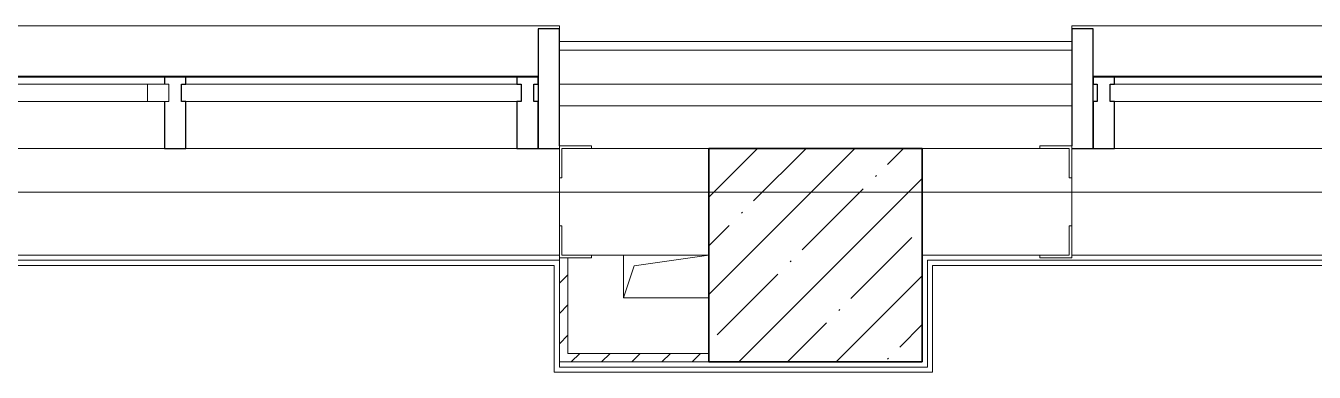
# Model space of a CAD drawing. Header units: millimetres. Extents: x 5993 to 95364, y 94667 to 143522.
# Drawn here: x 45792 to 46037.6, y 114827.5 to 114893.5 of the extents above; entities that cross this region are included whole.
import ezdxf

# ---------------------------------------------------------------- set-up
doc = ezdxf.new("R2010")
doc.units = ezdxf.units.MM
doc.linetypes.add('50_200_ШТРИХ_1Т_ш5_п1_п1_', pattern=[1400, 1000, -200, 0, -200])
doc.linetypes.add('Штрих короткий', pattern=[300, 150, -150])
for name, color, linetype, lineweight in [('0-2', 7, 'Continuous', 9), ('S-GRID-____-OTLN-1', 7, '50_200_ШТРИХ_1Т_ш5_п1_п1_', 9), ('Импосты витража', 7, 'Continuous', 9), ('Импосты витража-1', 7, 'Continuous', 25), ('Каркас_Импост', 7, 'Continuous', 13), ('Каркас_Импост-1', 7, 'Continuous', 9), ('Несущие колонны', 7, 'Continuous', 9), ('Несущие колонны-1', 7, 'Continuous', 35), ('Обобщенные модели', 7, 'Continuous', 9), ('Общие ребра', 7, 'Continuous', 9), ('Окна', 7, 'Continuous', 9), ('Остекление-1', 7, 'Continuous', 9), ('Перемычка-1', 7, 'Штрих короткий', 9), ('Стены', 7, 'Continuous', 9), ('Стены-1', 7, 'Continuous', 13)]:
    doc.layers.add(name, color=color, linetype=linetype, lineweight=lineweight)
doc.layers.add('Штриховка разреза-4', color=7, linetype='Continuous', lineweight=5, true_color=0x0080ff)

# ---------------------------------------------------------------- blocks, each defined once
blk = doc.blocks.new('Проем_Дверь_Прямоугольный - 1800х2700h_оконные проемы-25805030-АИ2_01_План напольных покрытий и плинтусов 1го этажа _Часть 2_')
at = {"layer": 'Перемычка-1'}
for p, q in [((900, 125), (-900, 125)), ((900, -125), (-900, -125))]:
    blk.add_line(p, q, dxfattribs=at)
blk = doc.blocks.new('PNS_Панель прямоугольная2 - Нр_Стекло - 40мм-26243474-АИ2_01_План напольных покрытий и плинтусов 1го этажа _Часть 2_')
at = {"layer": 'Каркас_Импост'}
for p, q in [((-397.5, 0), (-397.5, 40)), ((-397.5, 40), (-347.5, 40)), ((-347.5, 40), (-347.5, 0)), ((397.5, 40), (347.5, 40)), ((347.5, 40), (347.5, 0)), ((397.5, 0), (397.5, 40)), ((-347.5, 0), (-397.5, 0)), ((347.5, 0), (397.5, 0))]:
    blk.add_line(p, q, dxfattribs=at)
at = {"layer": 'Каркас_Импост-1'}
for p, q in [((-347.5, 40), (347.5, 40)), ((-347.5, 0), (347.5, 0))]:
    blk.add_line(p, q, dxfattribs=at)
blk = doc.blocks.new('Прямоугольный импост - Импост структурный с накладкой - 150мм-25647633-АИ2_01_План напольных покрытий и плинтусов 1го этажа _Часть 2_')
at = {"layer": 'Импосты витража-1'}
for p, q in [((-25, 0), (-25, 17)), ((-25, 17), (25, 17)), ((-15, 0), (-25, 0)), ((-15, -40), (-15, 0)), ((25, 17), (25, 0)), ((-25, -150), (-25, -40)), ((-25, -40), (-15, -40)), ((25, -40), (25, -150)), ((25, -150), (-25, -150))]:
    blk.add_line(p, q, dxfattribs=at)
blk = doc.blocks.new('Прямоугольный импост - Импост структурный с накладкой - 150мм-25647642-АИ2_01_План напольных покрытий и плинтусов 1го этажа _Часть 2_')
at = {"layer": 'Импосты витража'}
for p, q in [((93625, -100), (94400, -100)), ((93625, -267), (94400, -267))]:
    blk.add_line(p, q, dxfattribs=at)
blk = doc.blocks.new('PNS_Панель прямоугольная1 - Нр_Стекло - 40мм-25259299-АИ2_01_План напольных покрытий и плинтусов 1го этажа _Часть 2_')
at = {"layer": 'Остекление-1'}
for p, q in [((-387.5, 40), (387.5, 40)), ((-397.5, 0), (397.5, 0)), ((387.5, 0), (-387.5, 0))]:
    blk.add_line(p, q, dxfattribs=at)
blk = doc.blocks.new('Прямоугольный импост - Импост структурный с накладкой - 150мм-25647644-АИ2_01_План напольных покрытий и плинтусов 1го этажа _Часть 2_')
at = {"layer": 'Импосты витража-1'}
for p, q in [((-25, 0), (-25, 17)), ((-25, 17), (25, 17)), ((-15, 0), (-25, 0)), ((-15, -40), (-15, 0)), ((25, 0), (15, 0)), ((15, 0), (15, -40)), ((25, 17), (25, 0)), ((-25, -150), (-25, -40)), ((-25, -40), (-15, -40)), ((15, -40), (25, -40)), ((25, -40), (25, -150)), ((25, -150), (-25, -150))]:
    blk.add_line(p, q, dxfattribs=at)
blk = doc.blocks.new('Прямоугольный импост - Откос НВФ_50х280 мм-25993838-АИ2_01_План напольных покрытий и плинтусов 1го этажа _Часть 2_')
at = {"layer": 'Импосты витража-1'}
for p, q in [((0, 130), (-50, 130)), ((-50, 130), (-50, -150)), ((0, -144), (0, 130)), ((-50, -150), (0, -150))]:
    blk.add_line(p, q, dxfattribs=at)
blk = doc.blocks.new('PNS_Панель прямоугольная1 - Нр_Стекло - 40мм-25293744-АИ2_01_План напольных покрытий и плинтусов 1го этажа _Часть 2_')
at = {"layer": 'Остекление-1'}
for p, q in [((-800, 40), (800, 40)), ((-810, 0), (810, 0)), ((800, 0), (-800, 0))]:
    blk.add_line(p, q, dxfattribs=at)
blk = doc.blocks.new('Прямоугольный импост - Импост структурный с накладкой - 150мм-25651488-АИ2_01_План напольных покрытий и плинтусов 1го этажа _Часть 2_')
at = {"layer": 'Импосты витража'}
for p, q in [((23450, -100), (25050, -100)), ((23450, -267), (25050, -267))]:
    blk.add_line(p, q, dxfattribs=at)
blk = doc.blocks.new('Прямоугольный импост - Импост структурный с накладкой - 150мм-25651501-АИ2_01_План напольных покрытий и плинтусов 1го этажа _Часть 2_')
at = {"layer": 'Импосты витража-1'}
for p, q in [((-25, 0), (-25, 17)), ((-25, 17), (25, 17)), ((-15, 0), (-25, 0)), ((-15, -40), (-15, 0)), ((25, 0), (15, 0)), ((15, 0), (15, -40)), ((25, 17), (25, 0)), ((-25, -150), (-25, -40)), ((-25, -40), (-15, -40)), ((15, -40), (25, -40)), ((25, -40), (25, -150)), ((25, -150), (-25, -150))]:
    blk.add_line(p, q, dxfattribs=at)
blk = doc.blocks.new('Прямоугольный импост - Откос НВФ_50х280 мм-25995271-АИ2_01_План напольных покрытий и плинтусов 1го этажа _Часть 2_')
at = {"layer": 'Импосты витража-1'}
for p, q in [((-50, 130), (0, 130)), ((-50, -150), (-50, 130)), ((0, 130), (0, -144)), ((0, -150), (-50, -150))]:
    blk.add_line(p, q, dxfattribs=at)
blk = doc.blocks.new('Фахверк_СКБ_Уголок - 250_2700-27497298-АИ2_01_План напольных покрытий и плинтусов 1го этажа _Часть 2_')
at = {"layer": 'Обобщенные модели'}
for p, q in [((200, 181), (125, 181)), ((125, 181), (125, 106)), ((131, 106), (131, 175)), ((131, 175), (200, 175)), ((200, 175), (200, 181)), ((125, 106), (131, 106)), ((131, -6), (125, -6)), ((125, -6), (125, -81)), ((131, -75), (131, -6)), ((125, -81), (200, -81)), ((200, -75), (131, -75)), ((200, -81), (200, -75))]:
    blk.add_line(p, q, dxfattribs=at)
blk = doc.blocks.new('AR_Отверстие прямоугольное _в плите_ - AR_Отверстие прямоугольное _в плите_-V220-АИ2_01_План напольных покрытий и плинтусов 1го этажа _Часть 2_')
at = {"layer": 'Обобщенные модели'}
for p, q in [((-100, 50), (-100, -50)), ((-75, 25), (100, 50)), ((-100, -50), (-75, 25)), ((-100, -50), (100, -50))]:
    blk.add_line(p, q, dxfattribs=at)
blk = doc.blocks.new('Отлив_СКБ - Отлив витража_120_НВФ-31885689-АИ2_01_План напольных покрытий и плинтусов 1го этажа _Часть 2_')
at = {"layer": 'Окна'}
for p, q in [((0, 113), (0, 120)), ((1800, 120), (0, 120)), ((1800, 120), (1800, 113)), ((50, 2), (1750, 2))]:
    blk.add_line(p, q, dxfattribs=at)

msp = doc.modelspace()

# ---------------------------------------------------------------- hatches: boundary and pattern name
at = {"layer": 'Несущие колонны'}
h = msp.add_hatch(dxfattribs=at)
h.set_pattern_fill('FP_2', color=256, scale=0.081395, style=0, pattern_type=2)
h.set_pattern_definition([(45, (41632.67, 113950.373), (-9.283096, 9.283096), []), (45, (41641.954, 113950.373), (-9.283096, 9.283096), [16.41031, -3.28203, 0.27292, -3.00919])])
h.paths.add_polyline_path([(45922.21, 114829.44), (45962.91, 114829.44), (45962.91, 114870.14), (45922.21, 114870.14), (45922.21, 114832.66)], flags=0)

# ---------------------------------------------------------------- linework, layer by layer
at = {"layer": 'S-GRID-____-OTLN-1', "color": 251, "ltscale": 0.6, "true_color": 0x636466}
msp.add_line((50293.31, 114861.8), (41443.97, 114861.8), dxfattribs=at)
at = {"layer": 'Несущие колонны-1'}
for p, q in [((45962.91, 114870.14), (45922.21, 114870.14)), ((45922.21, 114870.14), (45922.21, 114829.44)), ((45962.91, 114829.44), (45962.91, 114870.14)), ((45922.21, 114829.44), (45962.91, 114829.44))]:
    msp.add_line(p, q, dxfattribs=at)
at = {"layer": 'Общие ребра'}
for p, q in [((45991.4, 114882.35), (45893.72, 114882.35)), ((45991.4, 114878.28), (45893.72, 114878.28)), ((45922.21, 114870.14), (45899.83, 114870.14)), ((45899.83, 114870.14), (45922.21, 114870.14))]:
    msp.add_line(p, q, dxfattribs=at)
at = {"layer": 'Стены'}
for p, q in [((45893.72, 114849.79), (45747.21, 114849.79)), ((46137.91, 114849.79), (45991.4, 114849.79)), ((45503.03, 114848.82), (45893.72, 114848.82)), ((45892.75, 114847.84), (45504, 114847.84)), ((45892.75, 114827.49), (45892.75, 114847.84)), ((45963.89, 114828.47), (45963.89, 114848.82)), ((45963.89, 114848.82), (46137.91, 114848.82)), ((45964.86, 114847.84), (45964.86, 114827.49)), ((46136.93, 114847.84), (45964.86, 114847.84)), ((45964.86, 114827.49), (45892.75, 114827.49)), ((45893.72, 114829.44), (45893.72, 114828.47)), ((45893.72, 114828.47), (45963.89, 114828.47))]:
    msp.add_line(p, q, dxfattribs=at)
at = {"layer": 'Стены-1'}
for p, q in [((45991.4, 114890.49), (45893.72, 114890.49)), ((45893.72, 114890.49), (45893.72, 114888.86)), ((45893.72, 114888.86), (45991.4, 114888.86)), ((45991.4, 114888.86), (45893.72, 114888.86)), ((45893.72, 114888.86), (45893.72, 114870.63)), ((45991.4, 114888.86), (45991.4, 114890.49)), ((45991.4, 114870.63), (45991.4, 114888.86)), ((45922.21, 114849.79), (45922.21, 114870.14)), ((45922.21, 114870.14), (45985.29, 114870.14)), ((45985.29, 114870.14), (45962.91, 114870.14)), ((45962.91, 114870.14), (45962.91, 114849.79)), ((45893.72, 114864.53), (45893.72, 114855.41)), ((45991.4, 114855.41), (45991.4, 114864.53)), ((45899.83, 114849.79), (45922.21, 114849.79)), ((45962.91, 114849.79), (45985.29, 114849.79)), ((45893.72, 114849.31), (45893.72, 114829.44)), ((45895.35, 114831.07), (45895.35, 114849.31)), ((45922.21, 114831.07), (45895.35, 114831.07)), ((45922.21, 114829.44), (45922.21, 114831.07)), ((45893.72, 114829.44), (45922.21, 114829.44))]:
    msp.add_line(p, q, dxfattribs=at)
at = {"layer": 'Штриховка разреза-4'}
for p, q in [((45893.72, 114844.44), (45895.35, 114846.07)), ((45893.72, 114838.69), (45895.35, 114840.31)), ((45893.72, 114832.93), (45895.35, 114834.56)), ((45895.99, 114829.44), (45897.62, 114831.07)), ((45901.75, 114829.44), (45903.38, 114831.07)), ((45907.5, 114829.44), (45909.13, 114831.07)), ((45913.26, 114829.44), (45914.89, 114831.07)), ((45919.02, 114829.44), (45920.64, 114831.07))]:
    msp.add_line(p, q, dxfattribs=at)

# ---------------------------------------------------------------- block references
at = {"layer": '0-2', "xscale": 0.08139549610658335, "yscale": 0.08139549610658335, "zscale": 0.08139549610658335}
for name, p in [('Отлив_СКБ - Отлив витража_120_НВФ-31885689-АИ2_01_План напольных покрытий и плинтусов 1го этажа _Часть 2_', (45747.21, 114883.74)), ('Прямоугольный импост - Откос НВФ_50х280 мм-25993838-АИ2_01_План напольных покрытий и плинтусов 1го этажа _Часть 2_', (45893.72, 114882.35)), ('Отлив_СКБ - Отлив витража_120_НВФ-31885689-АИ2_01_План напольных покрытий и плинтусов 1го этажа _Часть 2_', (45991.4, 114883.74)), ('Фахверк_СКБ_Уголок - 250_2700-27497298-АИ2_01_План напольных покрытий и плинтусов 1го этажа _Часть 2_', (45883.55, 114855.9)), ('AR_Отверстие прямоугольное _в плите_ - AR_Отверстие прямоугольное _в плите_-V220-АИ2_01_План напольных покрытий и плинтусов 1го этажа _Часть 2_', (45914.07, 114845.72))]:
    msp.add_blockref(name, p, dxfattribs=at)
at = {"layer": '0-2', "extrusion": (0, 0, -1), "xscale": 0.08139549610658335, "yscale": 0.08139549610658335, "zscale": 0.08139549610658335}
for name, p in [('Прямоугольный импост - Откос НВФ_50х280 мм-25995271-АИ2_01_План напольных покрытий и плинтусов 1го этажа _Часть 2_', (-45991.4, 114882.35)), ('Прямоугольный импост - Импост структурный с накладкой - 150мм-25647633-АИ2_01_План напольных покрытий и плинтусов 1го этажа _Часть 2_', (-45820.47, 114882.35)), ('Прямоугольный импост - Импост структурный с накладкой - 150мм-25647644-АИ2_01_План напольных покрытий и плинтусов 1го этажа _Часть 2_', (-45887.62, 114882.35)), ('Прямоугольный импост - Импост структурный с накладкой - 150мм-25651501-АИ2_01_План напольных покрытий и плинтусов 1го этажа _Часть 2_', (-45997.5, 114882.35))]:
    msp.add_blockref(name, p, dxfattribs=at)
at = {"layer": '0-2', "xscale": 0.08139549610658335, "yscale": 0.08139549610658335, "zscale": 0.08139549610658335, "rotation": 180}
for name, p in [('PNS_Панель прямоугольная2 - Нр_Стекло - 40мм-26243474-АИ2_01_План напольных покрытий и плинтусов 1го этажа _Часть 2_', (45786.89, 114882.35)), ('Прямоугольный импост - Импост структурный с накладкой - 150мм-25647642-АИ2_01_План напольных покрытий и плинтусов 1го этажа _Часть 2_', (53439.09, 114862)), ('PNS_Панель прямоугольная1 - Нр_Стекло - 40мм-25259299-АИ2_01_План напольных покрытий и плинтусов 1го этажа _Часть 2_', (45854.04, 114882.35)), ('Прямоугольный импост - Импост структурный с накладкой - 150мм-25647642-АИ2_01_План напольных покрытий и плинтусов 1го этажа _Часть 2_', (53506.24, 114862)), ('PNS_Панель прямоугольная1 - Нр_Стекло - 40мм-25293744-АИ2_01_План напольных покрытий и плинтусов 1го этажа _Часть 2_', (46064.66, 114882.35)), ('Прямоугольный импост - Импост структурный с накладкой - 150мм-25651488-АИ2_01_План напольных покрытий и плинтусов 1го этажа _Часть 2_', (48038.5, 114862)), ('Проем_Дверь_Прямоугольный - 1800х2700h_оконные проемы-25805030-АИ2_01_План напольных покрытий и плинтусов 1го этажа _Часть 2_', (45820.47, 114859.97)), ('Фахверк_СКБ_Уголок - 250_2700-27497298-АИ2_01_План напольных покрытий и плинтусов 1го этажа _Часть 2_', (46001.57, 114864.04)), ('Проем_Дверь_Прямоугольный - 1800х2700h_оконные проемы-25805030-АИ2_01_План напольных покрытий и плинтусов 1го этажа _Часть 2_', (46064.66, 114859.97))]:
    msp.add_blockref(name, p, dxfattribs=at)

doc.saveas('drawing.dxf')
